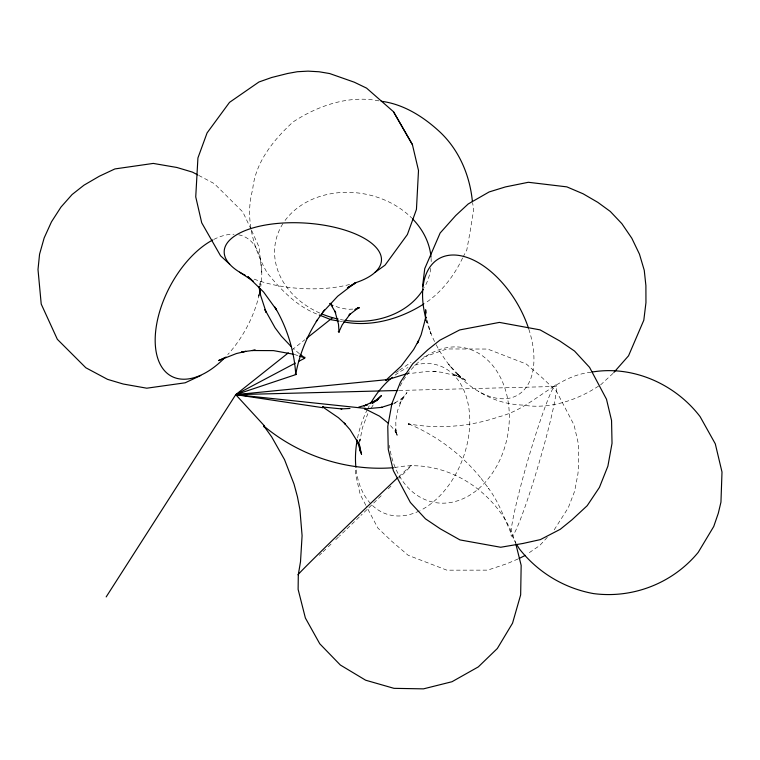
<?xml version="1.0" encoding="UTF-8"?>
<svg xmlns="http://www.w3.org/2000/svg" width="760" height="760" viewBox="0 0 760 760"><rect width="100%" height="100%" fill="white"/><g stroke="black" fill="none" stroke-linecap="round" stroke-linejoin="round"><path stroke-width="0.57" stroke-dasharray="3.8 2.85" d="M408.614 424.602L408.975 423.329L408.737 424.004M260.034 285.123L260.328 280.801L259.882 285.199M258.979 293.997L258.761 296.201L259.245 294.148M359.727 441.341L360.002 439.156L360.012 441.332M359.575 442.567L362.368 427.861L367.821 413.687M591.09 372.295C555.294 375.697 533.092 408.31 498.902 416.803C470.079 426.692 438.824 429.162 408.794 423.966L408.671 424.498M462.602 257.973C454.128 275.88 441.294 292.647 424.669 303.487M463.134 256.966L466.82 249.869L469.908 232.892L473.68 209.579L472.596 202.787M371.402 407.844L373.188 404.918M554.192 529.843L568.261 507.794L574.636 491.245L577.904 474.078L578.635 466.374L578.54 444.628L574.094 425.077L556.51 391.343L542.535 378.052L526.29 364.03L487.644 349.049L446.87 348.954L421.8 357.798M547.304 537.311L539.647 545.594L527.231 554.059M600.571 384.94L613.092 373.322M292.011 349.942L304.931 339.673M395.675 372.78L398.553 370.823M399.513 370.167L411.017 362.33M598.586 386.089C576.593 400.51 549.157 409.526 522.785 405.089C506.882 404.529 491.653 399.769 478.249 391.2M518.035 558.971L507.291 563.568L487.644 570.142L446.899 570.171L408.196 555.303L391.884 541.386L377.881 528.067L366.387 506.35M393.927 403.37L396.017 402.534L393.49 403.835L404.795 396.52L400.52 400.472L406.98 392.53L399.684 403.427L401.46 400.786L397.632 410.4L395.77 420.707L395.979 431.024L395.295 427.68L397.128 435.394L395.086 430.474L397.708 435.613L394.126 429.723L389.205 424.089M405.84 374.005L426.36 371.535L436.715 371.706L433.533 371.393L442.795 372.409L460.693 377.188L453.349 374.062L466.783 381.026L456.142 373.255L460.303 376.618L448.675 364.353L450.404 366.51M394.478 467.637C446.395 456.808 501.106 493.734 515.736 543.59M352.763 309.101L348.023 309.32L339.739 307.914L332.975 305.197M399.066 390.469L556.481 386.431A78.755 5.738 -73.7 0 1 523.592 510.891A78.755 5.738 -73.7 0 1 521.265 483.987A78.755 5.738 -73.7 0 1 556.481 386.431M378.926 100.871C348.935 94.895 318.003 105.63 292.999 121.989C273.562 139.868 255.265 162.317 252.672 189.544C244.71 217.901 253.147 247.998 267.245 273.001C281.124 289.978 297.207 306.774 318.202 314.573M340.214 321.29L342.513 321.68M294.12 354.378L298.309 355.737M408.794 423.966C437.009 435.774 462.118 454.717 481.251 478.562L480.795 477.945L489.06 489.089L488.49 488.328C501.087 504.877 506.359 525.188 515.945 543.248M198.702 175.408L214.263 183.616L242.829 211.993L251.113 229.349M299.402 353.723L293.531 348.773M365.873 505.353L360.164 494.351L355.699 474.734L355.67 467.846M251.598 230.365L259.094 247.209L261.791 273.286M430.027 331.208L431.034 333.783L426.863 319.741M426.55 319.694L427.044 322.867L426.816 320.691M430.758 268.337A78.755 63.935 10.5 0 1 424.412 287.394M343.795 320.131A78.755 63.935 10.5 0 1 340.385 319.533M319.77 313.053A78.755 63.935 10.5 0 1 283.746 222.347M285.057 220.486A78.755 63.935 10.5 0 1 411.74 218.034M431.081 258.295A78.755 63.935 10.5 0 1 431.186 261.649M528.836 329.213A78.755 45.467 60 0 1 507.718 398.477A78.755 45.467 60 0 1 435.081 342.599M434.577 341.572A78.755 45.467 60 0 1 426.645 321.252M238.668 234.802A78.755 43.529 -62 0 1 260.765 286.491M259.293 294.329A78.755 43.529 -62 0 1 227.734 354.625M213.835 239.409A78.755 43.529 -62 0 1 234.042 234.27M349.591 284.487A78.755 32.784 3.4 0 1 253.859 279.034M414.456 365.265A78.755 53.646 -70 0 1 469.708 417.202A78.755 53.646 -70 0 1 420.403 510.425M419.358 510.939A78.755 53.646 -70 0 1 355.993 468.331M357.551 437.988A78.755 53.646 -70 0 1 367.08 409.972M368.163 407.844A78.755 53.646 -70 0 1 369.284 405.735M395.115 375.108A78.755 53.646 -70 0 1 408.015 367.574M400.159 386.023A78.755 59.546 -79.1 0 1 495.853 369.721A78.755 59.546 -79.1 0 1 473.584 492.679A78.755 59.546 -79.1 0 1 389.415 445.331M398.772 476.729A78.755 0.978 -44 0 1 398.933 478.287M390.944 486.181A78.755 0.978 -44 0 1 388.265 488.813M381.206 495.738A78.755 0.978 -44 0 1 367.821 508.763M366.966 509.599A78.755 0.978 -44 0 1 360.943 515.422M359.319 517A78.755 0.978 -44 0 1 346.151 529.682M345.297 530.499A78.755 0.978 -44 0 1 339.33 536.227M338.485 537.035A78.755 0.978 -44 0 1 334.343 540.996M331.037 544.15A78.755 0.978 -44 0 1 326.638 548.34M325.774 549.157A78.755 0.978 -44 0 1 322.43 552.33M321.623 553.1A78.755 0.978 -44 0 1 319.266 555.332"/><path stroke-width="1.14" d="M393.291 467.713C346.959 471.371 299.697 455.876 264.014 426.198L271.652 436.858L284.534 459.658L294.015 484.072L297.426 496.717L299.915 509.57L302.091 535.648L300.504 561.735L298.309 574.626L298.12 589.37L305.377 617.994L319.77 643.786L340.328 665.01L365.645 680.209L394.003 688.341L423.453 688.864L451.991 681.73L478.306 666.9L497.334 648.498L512.544 623.172L520.657 594.861L521.16 565.373L516.021 544.739M425.419 320.568L425.647 309.766L425.999 313.044M422.598 286.216L424.745 268.613L440.144 233.016L455.696 215.574L468.226 203.956L489.145 191.947L505.466 186.912L528.361 182.286L566.836 186.865L583.1 193.791L597.844 202.369L610.28 211.441L621.87 223.677L631.817 238.241L639.454 254.134L644.252 270.284L645.895 285.589L645.952 302.651L643.815 320.197L628.539 355.813L613.861 372.447M425.505 320.359L425.923 316.958L421.116 334.846L417.354 343.377L418.674 340.461L413.649 349.524L401.251 366.054L385.947 380.19L405.84 374.005M259.492 293.123L259.977 291.07A78.755 43.529 -62 0 0 260.404 288.772M317.566 319.627C306.822 336.195 299.364 354.834 295.726 374.252C294.205 350.626 287.005 327.455 274.901 307.106L276.478 309.833L263.606 292.02L247.893 276.697L251.56 279.642M106.172 596.913L235.733 394.659L288.325 352.868M304.808 358.093L304.808 357.162L304.152 357.903L304.579 358.312L298.528 361.418M316.217 321.508L324.472 309.928M322.667 312.455L337.677 296.238L354.882 283.043M376.618 400.834L381.416 395.637L372.153 403.408L378.043 399.399L363.945 405.925L367.488 404.738L358.805 407.065M264.385 425.847L263.54 426.654L264.385 425.847L235.733 394.659L295.383 363.08M306.774 338.209L332.604 317.68M374.937 272.441L385.054 265.145L407.398 234.507L416.442 209.427L418.503 170.506L412.404 144.6L393.481 111.71L366.577 88.122L354.274 82.194L329.697 73.559L319.086 71.763L308.056 71.136L297.35 71.725L287.698 73.473L271.681 77.491L258.941 81.995L229.51 102.372L207.081 132.915L197.923 157.947L195.738 196.868L201.714 222.803L220.542 255.778L229.653 264.176M525.322 555.361L519.108 558.505M355.214 282.805L347.405 287.841L355.67 283.128M423.652 304.066C400.244 318.934 371.25 327.284 343.662 321.869M226.109 357.038L218.623 360.553L236.445 353.533L245.784 351.376L241.689 351.899L255.331 350.141L252.282 350.531L273.495 350.616L293.236 354.188M200.782 375.478L185.155 382.802L146.756 388.198L123.168 384.009L107.54 379.354L85.823 367.755L57.351 339.312L41.221 304.076L38 269.534L39.567 254.191L44.166 237.927L51.471 221.844L60.999 207.052L72.086 194.541L83.989 185.174L99.341 176.225L114.912 168.929L153.254 163.419L176.861 167.475L192.48 172.13L197.666 174.866M392.882 403.788L381.083 407.512L382.033 407.351L365.094 408.88L379.515 416.147L388.379 423.301M296.115 374.49L295.327 374.005L296.115 374.49L235.733 394.659L322.648 407.673L323.114 406.448L322.534 407.626M356.307 308.636L359.309 307.8L354.93 309.681L358.777 307.496L349.058 315.039L350.398 313.69L342.219 324.834L339.007 331.759L338.485 324.197L334.903 311.058M592.23 372.02C632.975 365.199 675.25 384.066 700.102 416.641L715.293 443.83L722 472.017L720.955 502.122L718.323 513.19L713.744 526.481L698.202 552.378C672.837 583.167 632.975 598.813 593.436 593.579C564.082 588.24 537.785 572.318 519.375 548.862L516.486 544.226M365.493 408.415C363.46 407.968 365.826 410.913 365.493 408.415L235.733 394.659L386.07 379.743C387.344 381.852 384.294 379.591 386.07 379.743M349.961 408.462L340.983 408.927L341.848 408.937L322.829 407.037L338.466 417.724L345.458 424.213L344.308 423.13L350.075 429.742L359.319 444.657L356.924 440.154L361.541 454.318L359.527 445.493L360.05 451.098L360.041 448.932M235.733 394.659L397.879 390.498M381.216 101.251C403.18 104.053 422.731 116.289 438.843 130.986C458.793 149.169 469.86 175.037 472.416 201.656M339.074 321.091L331.037 319.722L319.276 315.001M299.354 356.07L304.579 357.77L300.267 354.397M239.609 272.166L253.346 281.19M291.118 346.522L281.361 336.186L275.063 327.788L264.841 309.444L266.114 312.341M330.068 303.487L332.51 305.872L330.296 303.373M330.144 303.344L335.749 312.787M412.404 144.6L393.481 111.71M266.114 312.217L260.67 295.555L259.103 286.32L259.977 293.787M259.825 288.648L260.11 293.844M423.253 289.37A78.755 63.935 10.5 0 1 344.926 320.302M338.133 319.067A78.755 63.935 10.5 0 1 321.851 313.947M412.575 218.889A78.755 63.935 10.5 0 1 430.996 257.174M425.724 317.927A78.755 45.467 60 0 1 456.94 255.189A78.755 45.467 60 0 1 528.475 328.101M224.637 357.894A78.755 43.529 -62 0 1 155.524 347.301A78.755 43.529 -62 0 1 212.762 239.97M245.233 275.272A78.755 32.784 3.4 0 1 249.641 228.95A78.755 32.784 3.4 0 1 361.085 236.597A78.755 32.784 3.4 0 1 355.281 282.834M298.309 574.626A78.755 0.978 -44 0 1 332.262 540.474A78.755 0.978 -44 0 1 397.983 477.46M355.889 467.248A78.755 53.646 -70 0 1 357.124 440.22M370.452 403.645A78.755 53.646 -70 0 1 392.293 377.312M338.371 331.578C339.197 333.744 340.319 330.191 338.371 331.578M391.923 403.503L387.771 426.408L388.255 449.312L393.338 470.649L410.372 502.474L425.457 518.833L440.401 528.894L459.999 539.923L500.688 547.257L522.966 543.466L540.369 539.609L560.253 529.302L572.052 519.736L587.195 505.694L599.422 487.417L607.895 466.137L612.028 443.308L611.553 420.479L606.489 399.219L589.579 367.384L574.522 351.044L559.654 340.888L540.065 329.868L499.406 322.401L459.676 329.935L439.764 340.262L427.889 349.733L412.69 363.812L400.425 382.156L391.923 403.503"/></g></svg>
